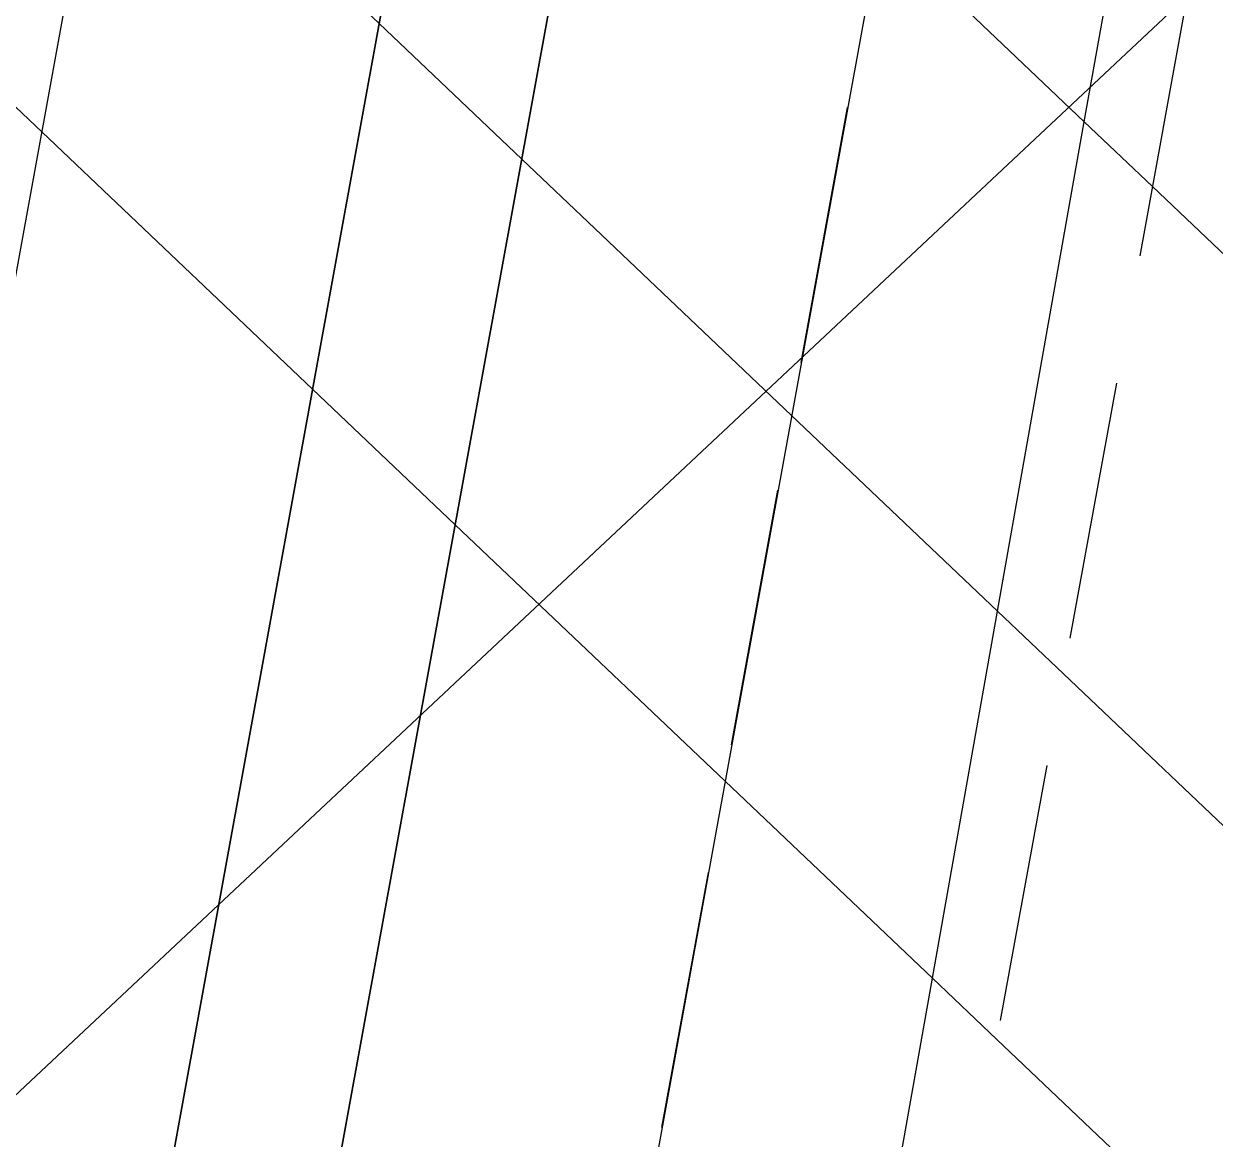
# Model space of a CAD drawing. Extents: x 363066 to 375462, y 6077936 to 6083550.
# Drawn here: x 371580.4 to 371637.9, y 6081219.5 to 6081273.3 of the extents above; entities that cross this region are included whole.
import ezdxf

# ---------------------------------------------------------------- set-up
doc = ezdxf.new("R2010")
doc.units = 0
doc.header["$LTSCALE"] = 5
doc.linetypes.add('foc-ACCESSROAD', pattern=[3.75, 2.5, -1.25])
doc.layers.add('C-WS-T', color=13, linetype='Continuous', lineweight=9)
doc.layers.add('F-AR', color=190, linetype='foc-ACCESSROAD')
doc.layers.add('F-RW', color=190, linetype='Continuous')
doc.styles.add('80CG', font='ARIALN.TTF', dxfattribs={"height": 10})
doc.dimstyles.new('Compass 5 000', dxfattribs={"dimscale": 5, "dimtxt": 9, "dimasz": 2, "dimexe": 0.2, "dimexo": 0.0625, "dimgap": 0.5, "dimtad": 0, "dimtih": 1, "dimtoh": 1, "dimzin": 0, "dimdsep": 46, "dimtxsty": '80CG', "dimcen": 0.1, "dimse1": 1, "dimse2": 1, "dimclrd": 256, "dimclrt": 256, "dimaunit": 1, "dimadec": 4, "dimazin": 0, "dimtfac": 0.06, "dimtofl": 0, "dimtmove": 0, "dimatfit": 1, "dimfxl": 0.2, "dimtolj": 1, "dimtzin": 0, "dimlwd": -1, "dimarcsym": 0})

msp = doc.modelspace()

# ---------------------------------------------------------------- linework, layer by layer
at = {"layer": 'F-AR', "flags": 128}
msp.add_lwpolyline([(371523.843, 6080740.44), (371538.24, 6080819.505), (371632.403, 6081336.663), (371636.682, 6081360.164), (371639.601, 6081376.199), (371640.205, 6081379.504), (371640.799, 6081382.767), (371650.273, 6081374.252), (371654.039, 6081370.866), (371653.339, 6081367.07), (371649.815, 6081347.683), (371645.536, 6081324.2), (371644.463, 6081318.328), (371553.468, 6080819.072), (371539.056, 6080740.002)], dxfattribs=at)
at = {"layer": 'F-RW', "flags": 128}
for points in [[(371843.313, 6082560.199), (371819.785, 6082421.015), (371786.483, 6082224.024), (371682.423, 6081620.171), (371667.32, 6081532.525), (371663.832, 6081512.283), (371662.54, 6081504.786), (371660.348, 6081492.062), (371659.965, 6081489.832), (371658.091, 6081478.954), (371656.783, 6081471.36), (371655.528, 6081464.07), (371652.3, 6081445.324), (371651.095, 6081438.778), (371650.489, 6081435.483), (371642.319, 6081391.122), (371641.23, 6081385.133), (371640.799, 6081382.767), (371640.206, 6081379.504), (371636.685, 6081360.168), (371632.406, 6081336.662), (371538.24, 6080819.505), (371523.843, 6080740.44)], [(371611.4, 6081155.042), (371624.215, 6081227.255), (371627.356, 6081244.958), (371631.545, 6081268.562), (371636.781, 6081298.069), (371639.801, 6081315.951), (371642.012, 6081327.545), (371646.196, 6081351.127), (371649.645, 6081370.564), (371650.28, 6081374.248), (371651.279, 6081379.773), (371652.132, 6081381.846), (371667.808, 6081419.95), (371669.914, 6081425.067), (371674.545, 6081450.524), (371690.064, 6081461.369), (371709.401, 6081474.88), (371727.548, 6081487.561), (371909.408, 6081613.718), (372146.583, 6081778.262), (372177.368, 6081799.62), (372196.717, 6081813.043), (372266.191, 6081864.456)], [(371523.073, 6080819.936), (371595.944, 6081220.261), (371613.125, 6081314.647), (371619.381, 6081349.022), (371622.802, 6081367.815), (371623.658, 6081372.518), (371627.177, 6081391.85), (371627.675, 6081394.564), (371628.211, 6081397.472), (371629.305, 6081403.421), (371637.401, 6081447.892), (371630.521, 6081454.453), (371617.452, 6081466.856), (371614.23, 6081469.924), (371448.781, 6081626.825), (371338.607, 6081731.266)], [(371333.843, 6081564.861), (371423.408, 6081479.864), (371554.14, 6081342.119), (371588.762, 6081309.219), (371601.814, 6081296.815), (371608.689, 6081290.281), (371621.708, 6081277.911), (371631.545, 6081268.562), (371634.825, 6081265.445), (371657.505, 6081243.892), (371674.739, 6081227.515), (371798.654, 6081123.748)], [(371798.654, 6081123.748), (371674.739, 6081227.515), (371657.505, 6081243.892), (371634.825, 6081265.445), (371631.545, 6081268.562), (371621.708, 6081277.911), (371608.689, 6081290.281), (371601.814, 6081296.815), (371588.762, 6081309.219), (371554.14, 6081342.119), (371423.408, 6081479.864), (371333.843, 6081564.861)], [(371785.34, 6081108.816), (371661.42, 6081212.587), (371653.422, 6081220.187), (371630.54, 6081241.932), (371627.356, 6081244.958), (371617.426, 6081254.395), (371607.933, 6081263.415), (371604.409, 6081266.765), (371597.531, 6081273.301), (371584.481, 6081285.703), (371539.992, 6081327.979), (371409.264, 6081465.72), (371333.074, 6081538.023)], [(371333.074, 6081538.023), (371409.264, 6081465.72), (371539.992, 6081327.979), (371584.481, 6081285.703), (371597.531, 6081273.301), (371604.409, 6081266.765), (371607.933, 6081263.415), (371617.426, 6081254.395), (371627.356, 6081244.958), (371630.54, 6081241.932), (371653.422, 6081220.187), (371661.42, 6081212.587), (371785.34, 6081108.816)], [(371499.819, 6080820.597), (371599.451, 6081367.936), (371603.724, 6081391.427), (371607.249, 6081410.69), (371607.67, 6081413.058), (371609.345, 6081422.245), (371617.459, 6081466.894), (371620.178, 6081481.773), (371620.585, 6081484.695), (371623.998, 6081481.459), (371633.826, 6081472.143), (371631.122, 6081457.66), (371630.528, 6081454.485), (371622.417, 6081409.943), (371621.333, 6081403.989), (371620.75, 6081400.789), (371620.307, 6081398.36), (371616.789, 6081379.042), (371615.886, 6081374.078), (371612.51, 6081355.543), (371606.204, 6081320.914), (371587.913, 6081220.488), (371515, 6080820.166)], [(371775.354, 6081097.617), (371651.43, 6081201.391), (371650.281, 6081202.484), (371627.326, 6081224.298), (371624.215, 6081227.255), (371614.214, 6081236.76), (371601.198, 6081249.127), (371597.603, 6081252.544), (371594.319, 6081255.665), (371581.271, 6081268.065), (371529.381, 6081317.375), (371398.656, 6081455.111)], [(371515, 6080820.166), (371587.913, 6081220.488), (371606.204, 6081320.914), (371612.51, 6081355.543), (371615.886, 6081374.078), (371616.789, 6081379.042), (371620.307, 6081398.36), (371620.75, 6081400.789), (371621.333, 6081403.989), (371622.417, 6081409.943), (371630.528, 6081454.485)], [(371637.403, 6081447.901), (371629.303, 6081403.424), (371628.21, 6081397.472), (371627.675, 6081394.564), (371627.176, 6081391.849), (371623.658, 6081372.516), (371622.802, 6081367.815), (371619.381, 6081349.022), (371613.125, 6081314.647), (371595.944, 6081220.261), (371523.073, 6080819.936)]]:
    msp.add_lwpolyline(points, dxfattribs=at)

# ---------------------------------------------------------------- leaders
at = {"layer": 'C-WS-T'}
msp.add_leader([(371664.389, 6081300.79), (371578.682, 6081220.382), (371547.39, 6081220.382)], dimstyle='Compass 5 000', override={"dimasz": 1, "dimtxsty": '80CG', "dimldrblk": 'DotBlank'}, dxfattribs=at)

doc.saveas('drawing.dxf')
